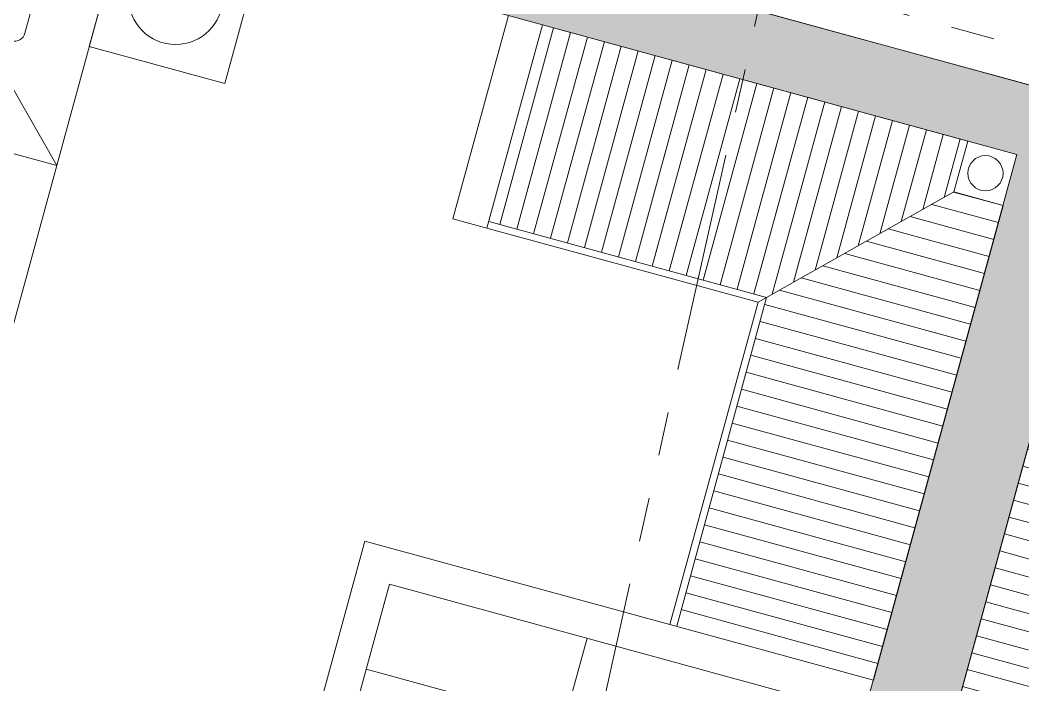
# Model space of a CAD drawing. Header units: millimetres. Extents: x 2471 to 2909, y 1327 to 1568.
# Drawn here: x 2598.837 to 2601.691, y 1396.127 to 1398.018 of the extents above; entities that cross this region are included whole.
import ezdxf

# ---------------------------------------------------------------- set-up
doc = ezdxf.new("R2010")
doc.units = ezdxf.units.MM
doc.linetypes.add('PHANTOM', pattern=[2.5, 1.25, -0.25, 0.25, -0.25, 0.25, -0.25])
doc.layers.get('0').update_dxf_attribs({"color": 251, "lineweight": 9})
for name, color, linetype, lineweight in [('A-EJES', 251, 'PHANTOM', 13), ('A-MOBILIARIO', 251, 'Continuous', 13), ('A-MUROS', 251, 'Continuous', 13), ('A-PLACAS', 251, 'Continuous', 13), ('CLOSET', 251, 'Continuous', 13), ('HATCH', 251, 'Continuous', 13), ('RED-PLUVIAL', 251, 'Continuous', 13)]:
    doc.layers.add(name, color=color, linetype=linetype, lineweight=lineweight)

# ---------------------------------------------------------------- blocks, each defined once
blk = doc.blocks.new('A$C64a6e5d1')
at = {"layer": 'A-EJES', "ltscale": 0.5}
for p, q in [((24.01112452655798, 15.43813801836222, -3.726943398050152e-07), (30.62207033467712, 44.97157632466406, -3.726943398050152e-07)), ((33.92848621445592, 17.7965634195134, -1.093768650761717e-06), (2.188075434794882, 26.47454235795885, -1.077900599000259e-06))]:
    blk.add_line(p, q, dxfattribs=at)
blk = doc.blocks.new('ESTR_PISO-1_PISO')
at = {"layer": 'HATCH'}
h = blk.add_hatch(color=256, dxfattribs=at)
h.dxf.hatch_style = 1
h.paths.add_polyline_path([(-26.45000000886381, 2.950000003033352), (-29.9000000088638, 2.950000003033352), (-29.90000000606983, 1.500000002741245), (-29.65000001128521, 1.50000000262483), (-29.65000001128521, 2.700000003033352), (-26.45000000886381, 2.700000003033352)])
h.paths.add_polyline_path([(-22.65000366250683, -2.530000005981407), (-18.74999998613441, -2.530000005981407), (-18.74999998613288, 2.869999992595268), (-22.44999998488044, 2.869999992595268), (-22.45000342059387, -0.5300005013042437), (-22.65000366250683, -0.5300002593523914), (-22.64999998484183, 3.11999999300599), (-18.49999998433253, 3.119999985222847), (-18.49999998433253, -2.780000005981378), (-22.65000366250683, -2.780000005981378)])
h.paths.add_polyline_path([(-29.90000001815997, -2.449999997157278), (-26.45000001034731, -2.449999997157278), (-26.45000001034731, -2.199999997223529), (-29.90000001815997, -2.199999997223529)])
h.paths.add_polyline_path([(-30.30000000718738, -6.800000003093373), (-22.39999965129812, -6.800000003093373), (-22.39999965129812, -7.100000336519088), (-30.30000000718738, -7.100000336519088)])
h.paths.add_polyline_path([(-20.85000004935182, -4.750003257845236), (-21.5500000280017, -4.750003257845236), (-21.55000002800205, -5.000003152987489), (-20.85000004935182, -5.000003152987489)])
h.paths.add_polyline_path([(-22.44999997200972, 4.919999993006002), (-22.4499999847813, 6.869999992998601), (-18.74999998478216, 6.869999992710461), (-18.74999998480502, 4.919999992745232), (-18.54999998481543, 4.919999992742305), (-18.54999998059867, 6.869999990180787), (-18.04999997781795, 6.869999993250929), (-18.049999979353, 7.119999992617892), (-22.44999995288214, 7.11999999270688), (-22.44999995288214, 13.72000001150502), (-22.649999985639, 13.72000001150502), (-22.64999998481278, 4.919999993006002)])
h.paths.add_polyline_path([(-26.45000000793158, 8.519999993329606), (-29.65000001128431, 8.519999993201452), (-29.65000001220403, 9.700000000067007), (-29.90000000791986, 9.699999999950592), (-29.90000000793157, 8.269999993201452), (-26.45000000793158, 8.269999993201452)])
h.paths.add_polyline_path([(-19.14999996774782, 8.919999992945293), (-15.74999999686031, 8.919999992945293), (-15.74999999686031, 9.169999994901076), (-19.14999996774782, 9.169999994901076)])
h.paths.add_polyline_path([(-20.64999997314962, 18.06999999368185), (-16.64999998155054, 18.06999999368185), (-16.64999998155054, 18.3199999853195), (-20.64999997314962, 18.3199999853195)])
h.paths.add_polyline_path([(-19.14999997234969, 13.72000000406877), (-15.74999998420117, 13.72000000406877), (-15.74999998420117, 13.46999999532017), (-19.14999997234969, 13.46999999532017)])
h.paths.add_polyline_path([(-29.80000000515398, 18.31999998400931), (-25.8000000027956, 18.31999998584587), (-25.8000000027956, 18.06999999389313), (-29.55000085984682, 18.07000099347016), (-29.55000000562754, 17.67000006339305), (-29.8000000057358, 17.66999998866669)])
h.paths.add_polyline_path([(-26.45000002318596, 13.36999999350763), (-29.90000001671172, 13.36999997327541), (-29.90000002318595, 14.21999999993523), (-29.55000002318599, 14.21999999993523), (-29.55000001817609, 13.61999999356124), (-26.45000002318596, 13.61999999356124)])
h.paths.add_polyline_path([(-23.12499998563788, 31.11999999606229), (-28.72500000894649, 31.11999999859427), (-28.72500000874743, 30.91999999607987), (-23.37499999896693, 30.91999999607987), (-23.37499999982811, 24.61999999335671), (-23.12499999982805, 24.61999999331505)])
h.paths.add_polyline_path([(-17.19999999597133, 25.66999999352174), (-17.19999999299523, 24.21999999983336), (-17.44999999150514, 24.21999999992067), (-17.44999998872862, 25.66999999353732)])
h.paths.add_polyline_path([(-29.00000264258932, 25.66999999605957), (-29.00000000495152, 24.21999999644663), (-29.25000000346131, 24.21999999635932), (-29.25000000174498, 25.66999999607276)])
h.paths.add_polyline_path([(-29.25000000524926, 28.36999999599811), (-28.20000000313672, 28.36999999595798), (-28.20000000314508, 28.06999999589402), (-29.2500000086593, 28.06999999591653)])
h.paths.add_polyline_path([(-17.1999999860779, 30.91999999963545), (-17.19999998563787, 31.11999999963544), (-23.07499998563787, 31.11999999963544), (-23.0749999860779, 30.91999999963545)])
at = {"layer": 'A-PLACAS', "elevation": 4.374361179999999e-07}
blk.add_lwpolyline([(-23.12499998563788, 31.11999999606229), (-28.72500000894649, 31.11999999859427), (-28.72500000874743, 30.91999999607987), (-23.37499999896693, 30.91999999607987), (-23.37499999982811, 24.61999999335671), (-23.12499999982805, 24.61999999331505)], close=True, dxfattribs=at)
blk = doc.blocks.new('CAMA 2PLAZAS C_VELADOR')
at = {"layer": 'A-MOBILIARIO'}
for p, q in [((-1.849946584286015, -0.0599999755255567), (-1.849892390794678, -5.68e-14)), ((-1.849892390794678, -5.68e-14), (-0.3998923907946903, -5.68e-14)), ((-0.3998923907946903, -5.68e-14), (-0.3998923907946903, -0.0599999755255567))]:
    blk.add_line(p, q, dxfattribs=at)
at = {"layer": 'A-MOBILIARIO', "linetype": 'Continuous'}
for p, q in [((-1.849946584286129, -0.05999997552544301), (-0.3999458065079864, -0.05999997552544301)), ((-1.849946584286129, -1.900000000000034), (-1.849946584286129, -0.05999997552544301)), ((-0.3999458065079864, -0.05999997552544301), (-0.3999458065079864, -1.900000000000034)), ((-1.632657967488139, -0.0877744199698896), (-1.208566978861625, -0.0877744199698896)), ((-1.041324634154674, -0.0877744199698896), (-0.6172336455281596, -0.0877744199698896)), ((-1.66327913984159, -0.3957744199699391), (-1.66327913984159, -0.1183955923233384)), ((-1.177945806508176, -0.1183955923233384), (-1.177945806508176, -0.3957744199699391)), ((-1.071945806508181, -0.3957744199699391), (-1.071945806508181, -0.1183955923233384)), ((-0.5866124731747107, -0.1183955923233384), (-0.5866124731747107, -0.4118199142831715)), ((-1.849946584286129, -0.3959999755255126), (-0.7546124731747739, -0.3959999755255126)), ((-0.3999458065079864, -0.7506666421922433), (-0.7546124731747739, -0.3959999755255126)), ((-0.7546124731747739, -0.3959999755255126), (-0.7546124731747739, -0.7506666421922433)), ((-0.7546124731747739, -0.4519999755255526), (-1.849946584286129, -0.4519999755255526)), ((-0.6172336455281596, -0.4424410866366202), (-0.7081558065080742, -0.4424410866366202)), ((-0.7546124731747739, -0.7506666421922433), (-0.3999458065079864, -0.7506666421922433)), ((-0.3999458065079864, -1.900000000000034), (-1.849946584286129, -1.900000000000034))]:
    blk.add_line(p, q, dxfattribs=at)
at = {"layer": 'A-MOBILIARIO'}
for points in [[(-2.249946584286675, -0.3999999999999772), (-1.849946584286668, -0.3999999999999772), (-1.849946584286668, 0), (-2.249946584286675, 0)], [(-0.4000000000000057, -0.3999999999999772), (0, -0.3999999999999772), (0, 0), (-0.4000000000000057, 0)]]:
    blk.add_lwpolyline(points, close=True, dxfattribs=at)
for centre in [(-2.049946584286669, -0.1999999999999886), (-0.2000000000000028, -0.1999999999999886)]:
    blk.add_circle(centre, 0.1343855865280572, dxfattribs=at)
at = {"layer": 'A-MOBILIARIO', "linetype": 'Continuous'}
for centre, start, end in [((-1.632657967488139, -0.1183955923233384), 90, 180), ((-1.208566978861625, -0.1183955923233384), 0, 90), ((-1.041324634154674, -0.1183955923233384), 90, 180), ((-0.6172336455281596, -0.1183955923233384), 0, 90), ((-0.6172336455281596, -0.4118199142831715), 270, 0)]:
    blk.add_arc(centre, 0.0306211723534631, start, end, dxfattribs=at)
blk = doc.blocks.new('TORRE-B_PLAN-GEN')
at = {"layer": 'HATCH'}
h = blk.add_hatch(dxfattribs=at)
h.set_pattern_fill('_USER', color=256, scale=0.05000000000000002, angle=89.99999999999999, pattern_type=0)
h.set_pattern_definition([(90, (-23.3750001970393, 46.57000021833755), (-0.05000000000000004, 1.734723475976807e-18), [])])
h.paths.add_polyline_path([(-23.52000019488514, 46.42000022277944), (-23.52000019488514, 46.57000021836802), (-24.7500002025954, 46.57000021862996), (-24.75000019989511, 45.99000021853726), (-23.95500019988413, 45.99000021821712)])
h = blk.add_hatch(dxfattribs=at)
h.set_pattern_fill('_USER', color=256, scale=0.05000000000000002, pattern_type=0)
h.set_pattern_definition([(359.9999999999999, (-23.3750001970393, 46.57000021833755), (1.734723475976807e-18, 0.05000000000000004), [])])
h.paths.add_polyline_path([(-23.37500020337893, 46.42000022277853), (-23.52000019488514, 46.42000022277944), (-23.95500019988413, 45.99000021822621), (-23.95500020464533, 45.02000026452197), (-23.37500020538891, 45.02000026452197)])
h = blk.add_hatch(dxfattribs=at)
h.set_pattern_fill('_USER', color=256, scale=0.05000000000000002, pattern_type=0)
h.set_pattern_definition([(0, (-23.20000020278076, 45.22000022166958), (1.734723475976807e-18, 0.05000000000000004), [])])
h.paths.add_polyline_path([(-22.98000021883672, 46.42000022625643), (-23.12500020440757, 46.42000022625552), (-23.12500020233847, 45.02000021551748), (-22.54500020315299, 45.02000021533013), (-22.54500020791284, 45.99000022169412)])
h = blk.add_hatch(dxfattribs=at)
h.set_pattern_fill('_USER', color=256, scale=0.6, double=1, pattern_type=0)
h.set_pattern_definition([(270, (-23.47500019451809, 43.42000026446476), (0.6, 0), []), (359.9999999999999, (-23.47500019451809, 43.42000026446476), (8.326672684688674e-17, 0.6), [])])
h.paths.add_polyline_path([(-24.77500020725711, 44.92000026448159), (-24.77500020725211, 44.17000026443429), (-24.78690020566319, 44.17000026443429), (-24.7869002056641, 44.14200026450135), (-24.82490020444175, 44.14200026450135), (-24.8249002044422, 44.13200026449204), (-24.82490020351042, 43.45800026438155), (-24.8249002044422, 43.44800026436724), (-24.78690020566364, 43.44800026436724), (-24.78690020566364, 43.42000026431788), (-24.77500020725211, 43.42000026431788), (-23.97500020729058, 43.42000026431788), (-23.97500020729058, 44.12000026436908), (-23.47500020514781, 44.12000026437227), (-23.4750002053197, 44.92000026463438)])
h.paths.add_polyline_path([(-24.1131002066054, 43.49300026301216), (-24.11310020288056, 43.45800026286315), (-24.7869002056641, 43.45800026437655), (-24.78690020566319, 43.4930002644096)], flags=16)
at = {"layer": 'A-MUROS'}
for p, q in [((-23.25000020686093, 46.77000021833965, 1.877817000000354e-09), (-28.72500021461656, 46.77000022082439, 4.374185932000004e-07)), ((-24.875000199429, 45.97000021818758), (-24.87500020222342, 46.57000021831027)), ((-23.52000019488423, 46.57000021833164), (-24.77500020166508, 46.57000021828162)), ((-24.77500019980289, 45.97000021821668), (-24.77500020259504, 46.57000021830981)), ((-23.52000019488514, 46.57000021831027, -8.712028834999996e-07), (-23.52000019488514, 46.42000022277944, -8.712028834999996e-07)), ((-23.52000019488514, 46.42000022277944, -8.712028834999996e-07), (-23.3750002046595, 46.42000022277944, -8.712028834999996e-07)), ((-23.37500020538891, 45.02000021819367), (-23.37500020337802, 46.42000022277944)), ((-23.12500020233892, 45.02000022167067, -9.239194461999996e-07), (-23.12500020440757, 46.42000022625552, 3.008674795176559e-07)), ((-24.7750001988702, 45.97000021821714), (-24.87500019849767, 45.97000021824579)), ((-23.37500020538891, 45.02000026452197), (-24.87500020501693, 45.02000026452151)), ((-24.87500020408515, 44.17000026443429), (-24.87500020501693, 45.02000026452151)), ((-23.47500020584448, 44.92000026462892), (-24.77500020632078, 44.92000026448659)), ((-24.77500020725211, 44.17000026443429), (-24.77500020632078, 44.92000026448659))]:
    blk.add_line(p, q, dxfattribs=at)
at = {"layer": 'CLOSET'}
blk.add_line((-23.9750001999887, 45.97000021821623), (-23.52000019488514, 46.42000022277944, -8.712028834999996e-07), dxfattribs=at)
for points in [[(-23.95500020464397, 45.02000021809044), (-23.95500019988413, 45.99000021821712), (-24.77500019793933, 45.99000021818802)], [(-23.97500020464395, 45.02000021819367), (-23.9750001999887, 45.97000021821623), (-24.77500019793843, 45.97000021818803)]]:
    blk.add_lwpolyline(points, dxfattribs=at)
at = {"layer": 'RED-PLUVIAL'}
blk.add_circle((-23.44750019977164, 46.49500022054463, -8.712028834999996e-07), 0.05000000000000002, dxfattribs=at)
blk.add_blockref('ESTR_PISO-1_PISO', (-2.056699486274738e-07, 15.65000022223057, -4.176229789999982e-08))
at = {"layer": 'A-MOBILIARIO', "extrusion": (3.60285703e-08, -4.490675960000002e-08, 0.9999999999999983), "rotation": 359.9999999999999}
blk.add_blockref('CAMA 2PLAZAS C_VELADOR', (-25.60255401926314, 46.57000021761716, -3.17870145149914e-06), dxfattribs=at)

msp = doc.modelspace()

# ---------------------------------------------------------------- block references
at = {"color": 1}
msp.add_blockref('A$C64a6e5d1', (2575.878941199735, 1377.926736980495), dxfattribs=at)

# ---------------------------------------------------------------- next in the draw order: block references
at = {"rotation": 344.7077888221265}
msp.add_blockref('TORRE-B_PLAN-GEN', (2611.939212950637, 1346.549863355053, 4.783748834999999e-07), dxfattribs=at)

doc.saveas('drawing.dxf')
